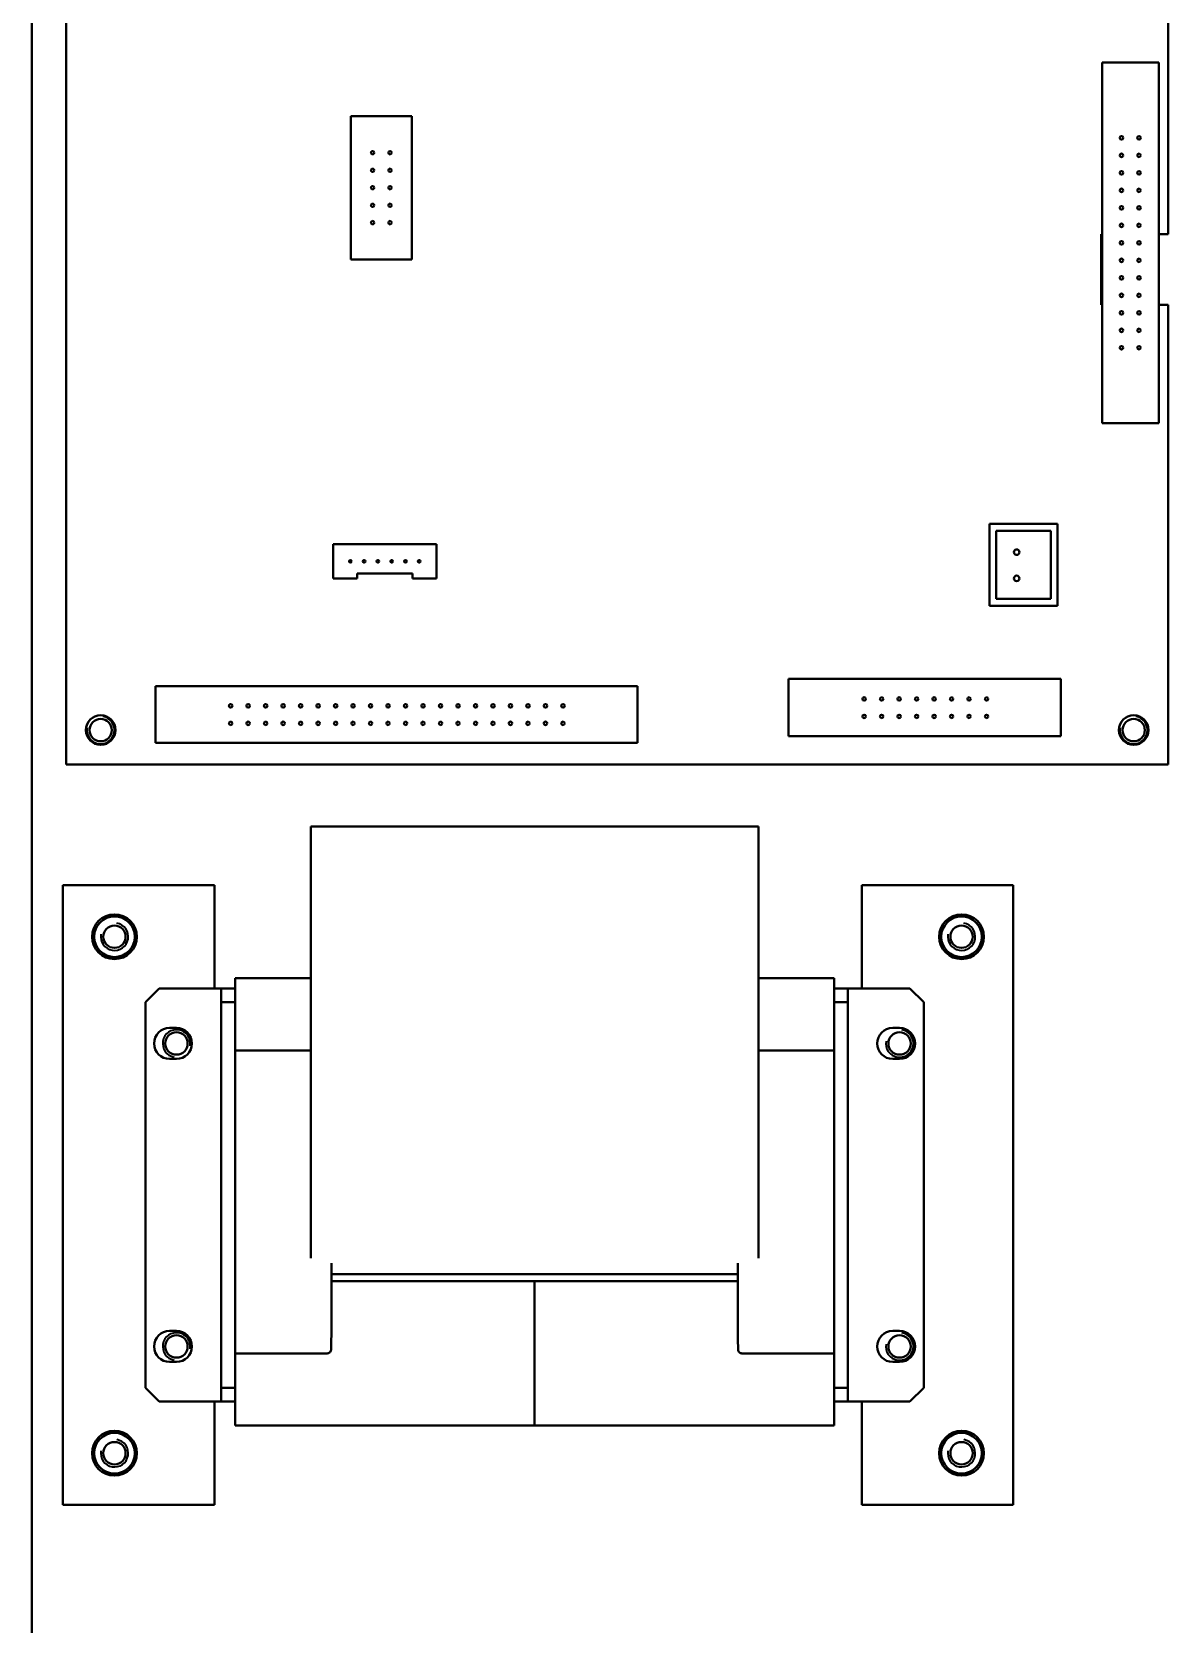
# Model space of a CAD drawing. Header units: millimetres. Extents: x 0 to 5945, y 0 to 4205.
# Drawn here: x 4251.2 to 4416.2, y 2706.2 to 2937.5 of the extents above; entities that cross this region are included whole.
import ezdxf

# ---------------------------------------------------------------- set-up
doc = ezdxf.new("R2010")
doc.units = ezdxf.units.MM
doc.header["$LTSCALE"] = 5
doc.layers.add('가시적인 것(ISO)', color=3, linetype='Continuous', lineweight=40)
doc.layers.add('가시적인 좁은 것(ISO)', color=3, linetype='Continuous', lineweight=35)

msp = doc.modelspace()

# ---------------------------------------------------------------- linework, layer by layer
at = {"layer": '가시적인 것(ISO)'}
for p, q in [((4251.2258, 2610.0699), (4251.2258, 3112.0699)), ((4256.2258, 3091.0796), (4256.2258, 2831.0796)), ((4416.2258, 2908.0796), (4416.2258, 3091.0796)), ((4414.612, 2933.0314), (4406.6237, 2933.0293)), ((4406.6237, 2933.0293), (4406.6237, 2880.6236)), ((4414.8787, 2933.0314), (4414.612, 2933.0314)), ((4414.8787, 2880.6236), (4414.8787, 2933.0314)), ((4297.5308, 2925.2436), (4297.5308, 2904.4156)), ((4306.4208, 2925.2436), (4297.5308, 2925.2436)), ((4306.4208, 2904.4156), (4306.4208, 2925.2436)), ((4406.4758, 2897.8296), (4406.4758, 2908.0796)), ((4406.4758, 2908.0796), (4406.6237, 2908.0796)), ((4414.8787, 2908.0796), (4416.2258, 2908.0796)), ((4297.5308, 2904.4156), (4306.4208, 2904.4156)), ((4406.6237, 2897.8296), (4406.4758, 2897.8296)), ((4416.2258, 2897.8296), (4414.8787, 2897.8296)), ((4416.2258, 2831.0796), (4416.2258, 2897.8296)), ((4406.6237, 2880.6236), (4414.8787, 2880.6236)), ((4390.2634, 2866.024), (4390.2634, 2854.1373)), ((4400.1694, 2866.024), (4390.2634, 2866.024)), ((4391.2634, 2855.1373), (4391.2634, 2865.024)), ((4391.2634, 2865.024), (4399.1694, 2865.024)), ((4399.1694, 2865.024), (4399.1694, 2855.1373)), ((4400.1694, 2854.1373), (4400.1694, 2866.024)), ((4294.976, 2863.0794), (4294.976, 2858.0798)), ((4309.9756, 2863.0794), (4294.976, 2863.0794)), ((4309.9756, 2858.0798), (4309.9756, 2863.0794)), ((4294.976, 2858.0798), (4298.4762, 2858.0798)), ((4298.4762, 2858.83), (4306.4759, 2858.83)), ((4298.4762, 2858.0798), (4298.4762, 2858.83)), ((4306.4759, 2858.83), (4306.4759, 2858.0798)), ((4306.4759, 2858.0798), (4309.9756, 2858.0798)), ((4390.2634, 2854.1373), (4400.1694, 2854.1373)), ((4399.1694, 2855.1373), (4391.2634, 2855.1373)), ((4339.1508, 2842.4571), (4269.1738, 2842.4571)), ((4269.1738, 2842.4571), (4269.1738, 2834.2021)), ((4339.1508, 2834.2021), (4339.1508, 2842.4571)), ((4400.6608, 2843.5206), (4361.0927, 2843.4969)), ((4361.0927, 2843.4969), (4361.0927, 2835.2047)), ((4400.6608, 2835.2021), (4400.6608, 2843.5206)), ((4361.0927, 2835.2047), (4366.3674, 2835.2021)), ((4366.3674, 2835.2021), (4400.6608, 2835.2021)), ((4269.1738, 2834.2021), (4339.1508, 2834.2021)), ((4256.2258, 2831.0796), (4416.2258, 2831.0796)), ((4291.7258, 2822.0699), (4291.7258, 2759.3684)), ((4291.7258, 2822.0699), (4356.7258, 2822.0699)), ((4356.7258, 2759.3684), (4356.7258, 2822.0699)), ((4255.7258, 2813.5699), (4277.7258, 2813.5699)), ((4255.7258, 2723.5699), (4255.7258, 2813.5699)), ((4277.7258, 2798.5699), (4277.7258, 2813.5699)), ((4371.7258, 2813.5699), (4371.7258, 2798.5699)), ((4371.7258, 2813.5699), (4393.7258, 2813.5699)), ((4393.7258, 2813.5699), (4393.7258, 2723.5699)), ((4280.7258, 2800.0699), (4280.7258, 2798.5699)), ((4280.7258, 2800.0699), (4291.7258, 2800.0699)), ((4367.7258, 2800.0699), (4356.7258, 2800.0699)), ((4367.7258, 2798.5699), (4367.7258, 2800.0699)), ((4267.7258, 2796.5699), (4269.7258, 2798.5699)), ((4269.7258, 2798.5699), (4276.7258, 2798.5699)), ((4276.7258, 2798.5699), (4278.7258, 2798.5699)), ((4278.7258, 2798.5699), (4278.7258, 2796.5699)), ((4280.7258, 2798.5699), (4278.7258, 2798.5699)), ((4280.7258, 2796.5699), (4280.7258, 2798.5699)), ((4367.7258, 2798.5699), (4367.7258, 2796.5699)), ((4369.7258, 2798.5699), (4367.7258, 2798.5699)), ((4369.7258, 2796.5699), (4369.7258, 2798.5699)), ((4371.7258, 2798.5699), (4369.7258, 2798.5699)), ((4378.7258, 2798.5699), (4371.7258, 2798.5699)), ((4378.7258, 2798.5699), (4380.7258, 2796.5699)), ((4267.7258, 2796.5699), (4267.7258, 2740.5699)), ((4278.7258, 2796.5699), (4280.7258, 2796.5699)), ((4278.7258, 2796.5699), (4278.7258, 2740.5699)), ((4280.7258, 2796.5699), (4280.7258, 2792.7714)), ((4367.7258, 2796.5699), (4369.7258, 2796.5699)), ((4367.7258, 2792.7714), (4367.7258, 2796.5699)), ((4369.7258, 2740.5699), (4369.7258, 2796.5699)), ((4380.7258, 2740.5699), (4380.7258, 2796.5699)), ((4271.2258, 2792.8199), (4272.2258, 2792.8199)), ((4280.7258, 2792.7714), (4280.7258, 2789.5699)), ((4367.7258, 2789.5699), (4367.7258, 2792.7714)), ((4376.2258, 2792.8199), (4377.2258, 2792.8199)), ((4280.7258, 2789.0699), (4280.7258, 2789.5699)), ((4291.7258, 2789.5699), (4280.7258, 2789.5699)), ((4280.7258, 2746.0699), (4280.7258, 2789.0699)), ((4367.7258, 2789.5699), (4356.7258, 2789.5699)), ((4367.7258, 2789.5699), (4367.7258, 2789.0699)), ((4367.7258, 2789.0699), (4367.7258, 2746.0699)), ((4272.2258, 2788.3199), (4271.2258, 2788.3199)), ((4377.2258, 2788.3199), (4376.2258, 2788.3199)), ((4294.7258, 2748.7558), (4294.7258, 2758.6482)), ((4353.7258, 2758.6482), (4353.7258, 2748.7558)), ((4294.7258, 2757.0699), (4353.7258, 2757.0699)), ((4294.7258, 2756.0699), (4324.2258, 2756.0699)), ((4324.2258, 2756.0699), (4324.2258, 2735.0699)), ((4353.7258, 2756.0699), (4324.2258, 2756.0699)), ((4324.2258, 2735.0699), (4324.2258, 2756.0699)), ((4271.2258, 2748.8199), (4272.2258, 2748.8199)), ((4376.2258, 2748.8199), (4377.2258, 2748.8199)), ((4280.7258, 2745.5699), (4280.7258, 2746.0699)), ((4280.7258, 2745.5699), (4292.7258, 2745.5699)), ((4280.7258, 2745.5699), (4280.7258, 2742.3683)), ((4294.1418, 2745.5699), (4292.7258, 2745.5699)), ((4355.7258, 2745.5699), (4354.3098, 2745.5699)), ((4355.7258, 2745.5699), (4367.7258, 2745.5699)), ((4367.7258, 2746.0699), (4367.7258, 2745.5699)), ((4367.7258, 2742.3683), (4367.7258, 2745.5699)), ((4272.2258, 2744.3199), (4271.2258, 2744.3199)), ((4280.7258, 2742.3683), (4280.7258, 2740.5699)), ((4367.7258, 2740.5699), (4367.7258, 2742.3683)), ((4377.2258, 2744.3199), (4376.2258, 2744.3199)), ((4269.7258, 2738.5699), (4267.7258, 2740.5699)), ((4278.7258, 2740.5699), (4278.7258, 2738.5699)), ((4280.7258, 2740.5699), (4278.7258, 2740.5699)), ((4280.7258, 2738.5699), (4280.7258, 2740.5699)), ((4369.7258, 2740.5699), (4367.7258, 2740.5699)), ((4367.7258, 2740.5699), (4367.7258, 2738.5699)), ((4369.7258, 2738.5699), (4369.7258, 2740.5699)), ((4380.7258, 2740.5699), (4378.7258, 2738.5699)), ((4269.7258, 2738.5699), (4276.7258, 2738.5699)), ((4276.7258, 2738.5699), (4278.7258, 2738.5699)), ((4277.7258, 2723.5699), (4277.7258, 2738.5699)), ((4278.7258, 2738.5699), (4280.7258, 2738.5699)), ((4280.7258, 2738.5699), (4280.7258, 2735.0699)), ((4367.7258, 2738.5699), (4369.7258, 2738.5699)), ((4367.7258, 2735.0699), (4367.7258, 2738.5699)), ((4371.7258, 2738.5699), (4369.7258, 2738.5699)), ((4378.7258, 2738.5699), (4371.7258, 2738.5699)), ((4371.7258, 2738.5699), (4371.7258, 2723.5699)), ((4280.7258, 2735.0699), (4324.2258, 2735.0699)), ((4367.7258, 2735.0699), (4324.2258, 2735.0699)), ((4277.7258, 2723.5699), (4255.7258, 2723.5699)), ((4393.7258, 2723.5699), (4371.7258, 2723.5699))]:
    msp.add_line(p, q, dxfattribs=at)
for centre, radius in [((4409.4558, 2922.0696), 0.2499), ((4411.9958, 2922.0696), 0.2499), ((4300.7058, 2919.9096), 0.2499), ((4303.2458, 2919.9096), 0.2499), ((4409.4558, 2919.5296), 0.2499), ((4411.9958, 2919.5296), 0.2499), ((4300.7058, 2917.3696), 0.2499), ((4303.2458, 2917.3696), 0.2499), ((4409.4558, 2916.9896), 0.2499), ((4411.9958, 2916.9896), 0.2499), ((4300.7058, 2914.8296), 0.2499), ((4303.2458, 2914.8296), 0.2499), ((4409.4558, 2914.4496), 0.2499), ((4411.9958, 2914.4496), 0.2499), ((4300.7058, 2912.2896), 0.2499), ((4303.2458, 2912.2896), 0.2499), ((4409.4558, 2911.9096), 0.2499), ((4411.9958, 2911.9096), 0.2499), ((4300.7058, 2909.7496), 0.2499), ((4303.2458, 2909.7496), 0.2499), ((4409.4558, 2909.3696), 0.2499), ((4411.9958, 2909.3696), 0.2499), ((4409.4558, 2906.8296), 0.2499), ((4411.9958, 2906.8296), 0.2499), ((4409.4558, 2904.2896), 0.2499), ((4411.9958, 2904.2896), 0.2499), ((4409.4558, 2901.7496), 0.2499), ((4411.9958, 2901.7496), 0.2499), ((4409.4558, 2899.2096), 0.2499), ((4411.9958, 2899.2096), 0.2499), ((4409.4558, 2896.6696), 0.2499), ((4411.9958, 2896.6696), 0.2499), ((4409.4558, 2894.1296), 0.2499), ((4411.9958, 2894.1296), 0.2499), ((4409.4558, 2891.5896), 0.2499), ((4411.9958, 2891.5896), 0.2499), ((4297.4758, 2860.5796), 0.1998), ((4299.4761, 2860.5796), 0.1998), ((4301.4759, 2860.5796), 0.1998), ((4303.4762, 2860.5796), 0.1998), ((4305.476, 2860.5796), 0.1998), ((4307.4758, 2860.5796), 0.1998), ((4394.2258, 2861.9092), 0.4), ((4394.2258, 2858.0997), 0.4), ((4280.0958, 2839.5996), 0.2499), ((4282.6358, 2839.5996), 0.2499), ((4285.1758, 2839.5996), 0.2499), ((4287.7158, 2839.5996), 0.2499), ((4290.2558, 2839.5996), 0.2499), ((4292.7958, 2839.5996), 0.2499), ((4295.3358, 2839.5996), 0.2499), ((4297.8758, 2839.5996), 0.2499), ((4300.4158, 2839.5996), 0.2499), ((4302.9558, 2839.5996), 0.2499), ((4305.4958, 2839.5996), 0.2499), ((4308.0358, 2839.5996), 0.2499), ((4310.5758, 2839.5996), 0.2499), ((4313.1158, 2839.5996), 0.2499), ((4315.6558, 2839.5996), 0.2499), ((4318.1958, 2839.5996), 0.2499), ((4320.7358, 2839.5996), 0.2499), ((4323.2758, 2839.5996), 0.2499), ((4325.8158, 2839.5996), 0.2499), ((4328.3558, 2839.5996), 0.2499), ((4372.0824, 2840.5996), 0.2499), ((4374.6224, 2840.5996), 0.2499), ((4377.1624, 2840.5996), 0.2499), ((4379.7024, 2840.5996), 0.2499), ((4382.2424, 2840.5996), 0.2499), ((4384.7824, 2840.5996), 0.2499), ((4387.3224, 2840.5996), 0.2499), ((4389.8624, 2840.5996), 0.2499), ((4261.2258, 2836.0796), 2.15), ((4261.2258, 2836.0699), 1.621), ((4280.0958, 2837.0596), 0.2499), ((4282.6358, 2837.0596), 0.2499), ((4285.1758, 2837.0596), 0.2499), ((4287.7158, 2837.0596), 0.2499), ((4290.2558, 2837.0596), 0.2499), ((4292.7958, 2837.0596), 0.2499), ((4295.3358, 2837.0596), 0.2499), ((4297.8758, 2837.0596), 0.2499), ((4300.4158, 2837.0596), 0.2499), ((4302.9558, 2837.0596), 0.2499), ((4305.4958, 2837.0596), 0.2499), ((4308.0358, 2837.0596), 0.2499), ((4310.5758, 2837.0596), 0.2499), ((4313.1158, 2837.0596), 0.2499), ((4315.6558, 2837.0596), 0.2499), ((4318.1958, 2837.0596), 0.2499), ((4320.7358, 2837.0596), 0.2499), ((4323.2758, 2837.0596), 0.2499), ((4325.8158, 2837.0596), 0.2499), ((4328.3558, 2837.0596), 0.2499), ((4372.0824, 2838.0596), 0.2499), ((4374.6224, 2838.0596), 0.2499), ((4377.1624, 2838.0596), 0.2499), ((4379.7024, 2838.0596), 0.2499), ((4382.2424, 2838.0596), 0.2499), ((4384.7824, 2838.0596), 0.2499), ((4387.3224, 2838.0596), 0.2499), ((4389.8624, 2838.0596), 0.2499), ((4411.2258, 2836.0796), 2.15), ((4411.2258, 2836.0699), 1.621), ((4263.2258, 2806.0699), 3.25), ((4386.2258, 2806.0699), 3.25), ((4263.2258, 2806.0699), 2.95), ((4263.2258, 2806.0699), 1.621), ((4386.2258, 2806.0699), 2.95), ((4386.2258, 2806.0699), 1.621), ((4272.2258, 2790.5699), 1.621), ((4377.2258, 2790.5699), 1.621), ((4272.2258, 2746.5699), 1.621), ((4377.2258, 2746.5699), 1.621), ((4263.2258, 2731.0699), 3.25), ((4263.2258, 2731.0699), 2.95), ((4386.2258, 2731.0699), 3.25), ((4386.2258, 2731.0699), 2.95), ((4263.2258, 2731.0699), 1.621), ((4386.2258, 2731.0699), 1.621)]:
    msp.add_circle(centre, radius, dxfattribs=at)
for centre, start, end in [((4271.2258, 2790.5699), 90, 270), ((4272.2258, 2790.5699), 270, 90), ((4376.2258, 2790.5699), 90, 270), ((4377.2258, 2790.5699), 270, 90), ((4271.2258, 2746.5699), 90, 270), ((4272.2258, 2746.5699), 270, 90), ((4376.2258, 2746.5699), 90, 270), ((4377.2258, 2746.5699), 270, 90)]:
    msp.add_arc(centre, 2.25, start, end, dxfattribs=at)
for points, knots in [([(4294.7258, 2748.7558), (4294.7258, 2748.7145), (4294.7257, 2748.673), (4294.7205, 2747.7971), (4294.6766, 2746.9169), (4294.6666, 2746.0699)], [1.294426007, 1.294426007, 1.294426007, 1.294426007, 1.306831764, 1.306831764, 1.555977011, 1.555977011, 1.555977011, 1.555977011]), ([(4353.785, 2746.0699), (4353.775, 2746.9169), (4353.7311, 2747.7971), (4353.7259, 2748.673), (4353.7258, 2748.7145), (4353.7258, 2748.7558)], [1.654927903, 1.654927903, 1.654927903, 1.654927903, 1.90407315, 1.90407315, 1.916478907, 1.916478907, 1.916478907, 1.916478907]), ([(4294.6666, 2746.0699), (4294.666, 2746.0165), (4294.6566, 2745.9636), (4294.6176, 2745.8517), (4294.5844, 2745.7953), (4294.4973, 2745.6967), (4294.444, 2745.656), (4294.347, 2745.6077), (4294.3076, 2745.5936), (4294.2259, 2745.5746), (4294.1839, 2745.5699), (4294.1418, 2745.5699)], [0.2448679557, 0.2448679557, 0.2448679557, 0.2448679557, 0.2609695962, 0.2609695962, 0.2804815447, 0.2804815447, 0.3004687994, 0.3004687994, 0.3129896745, 0.3129896745, 0.3256312289, 0.3256312289, 0.3256312289, 0.3256312289]), ([(4354.3098, 2745.5699), (4354.2373, 2745.5699), (4354.1654, 2745.5839), (4354.0353, 2745.6385), (4353.9778, 2745.6771), (4353.8832, 2745.7729), (4353.8465, 2745.8284), (4353.7982, 2745.9468), (4353.7858, 2746.008), (4353.785, 2746.0699)], [0, 0, 0, 0, 0.0217603508, 0.0217603508, 0.0423780782, 0.0423780782, 0.0622064976, 0.0622064976, 0.080845966, 0.080845966, 0.080845966, 0.080845966])]:
    msp.add_open_spline(points, degree=3, knots=knots, dxfattribs=at)
at = {"layer": '가시적인 좁은 것(ISO)'}
for centre, start, end in [((4261.2258, 2836.0699), 170, 80), ((4411.2258, 2836.0699), 170, 80), ((4263.2258, 2806.0699), 170, 80), ((4386.2258, 2806.0699), 170, 80), ((4272.2258, 2790.5699), 350, 260), ((4377.2258, 2790.5699), 170, 80), ((4272.2258, 2746.5699), 350, 260), ((4377.2258, 2746.5699), 170, 80), ((4263.2258, 2731.0699), 170, 80), ((4386.2258, 2731.0699), 170, 80)]:
    msp.add_arc(centre, 2, start, end, dxfattribs=at)

doc.saveas('drawing.dxf')
